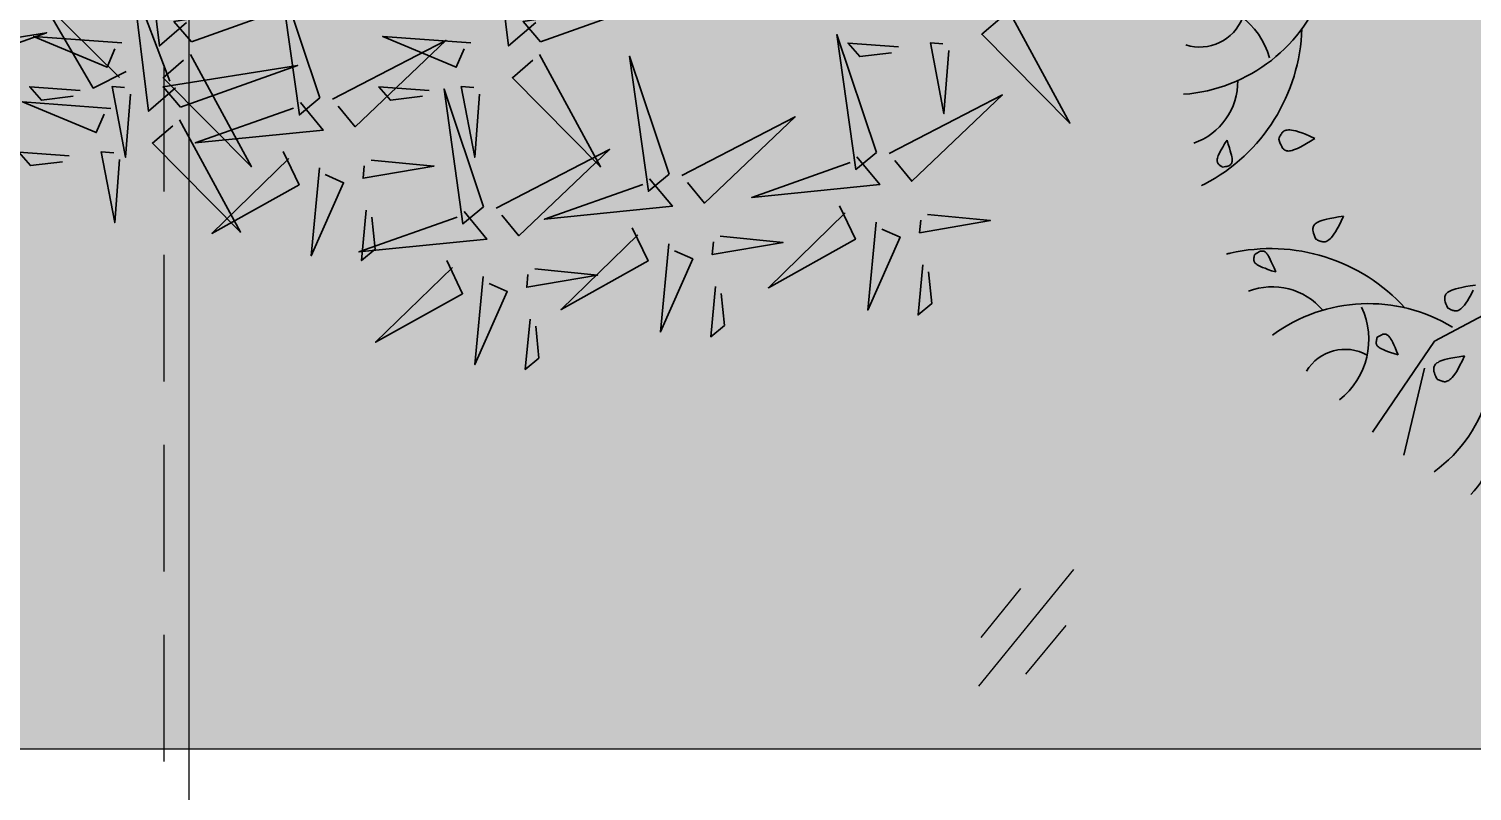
# Model space of a CAD drawing. Header units: millimetres. Extents: x -2842 to 18480, y -2414 to 14540.
# Drawn here: x 4702 to 5556, y 5630 to 6081 of the extents above; entities that cross this region are included whole.
import ezdxf

# ---------------------------------------------------------------- set-up
doc = ezdxf.new("R2010")
doc.units = ezdxf.units.MM
doc.header["$LTSCALE"] = 150
doc.linetypes.add('DASHED', pattern=[0.75, 0.5, -0.25])
doc.layers.add('ad-Elevation 10', color=8, linetype='Continuous')
doc.layers.add('ad-Furniture', color=8, linetype='Continuous')
doc.layers.add('ad-Glass Sectionline', color=140, linetype='Continuous', true_color=0x00bfff)
doc.layers.add('ad-Landscape', color=7, linetype='Continuous', lineweight=35, true_color=0x007f00)
doc.layers.add('ad-Landscape 2', color=7, linetype='Continuous', lineweight=35, true_color=0x264c00)

# ---------------------------------------------------------------- blocks, each defined once
blk = doc.blocks.new('bamboo')
at = {"layer": 'ad-Landscape'}
for points in [[(-227.1, -1003.5), (-261, -1032.7), (-280.5, -872.8), (-234.3, -995)], [(209.8, -1003.5), (175.9, -1032.7), (156.4, -872.8), (202.6, -995)], [(-240.7, -1085.3), (-274.6, -1114.5), (-294.1, -954.6), (-248, -1076.9)], [(-60.1, -1097.9), (-109.5, -950.3), (-85.9, -1119.2), (-60.1, -1097.9)], [(-302.5, -1064.9), (-343.7, -1085.5), (-406.8, -977.8), (-311, -1072.1)], [(-221, -1027.7), (-74.4, -975.4), (-242.8, -1002.3), (-221, -1027.7)], [(215.9, -1027.7), (362.5, -975.4), (194.1, -1002.3), (215.9, -1027.7)], [(-548.6, -1068.6), (-402.1, -1016.3), (-570.5, -1043.2), (-548.6, -1068.6)], [(-308.2, -1029.1), (-418.5, -1020.8), (-326.4, -1059.4), (-316.7, -1036.4)], [(-44.4, -1099.5), (97.5, -1025.9), (-15.9, -1134), (-37.3, -1108.1)], [(128.7, -1029.1), (18.4, -1020.8), (110.5, -1059.4), (120.2, -1036.4)], [(636.2, -1166.1), (586.8, -1018.5), (610.3, -1187.4), (636.2, -1166.1)], [(663.7, -1034), (600.7, -1029.3), (615.2, -1046.2), (655.2, -1041.3)], [(-222.2, -1043.5), (-145.8, -1183.9), (-256.1, -1072.6), (-230.7, -1050.8)], [(214.7, -1043.5), (291.1, -1183.9), (180.8, -1072.6), (206.2, -1050.8)], [(376.8, -1193.4), (327.4, -1045.8), (350.9, -1214.7), (376.8, -1193.4)], [(-234.6, -1109.5), (-88.1, -1057.2), (-256.5, -1084.1), (-234.6, -1109.5)], [(-360.3, -1088.6), (-423.3, -1083.8), (-408.7, -1100.8), (-368.8, -1095.8)], [(-297.3, -1093.3), (-303.3, -1172), (-320.3, -1083.6), (-304.5, -1084.8)], [(76.6, -1088.6), (13.6, -1083.8), (28.1, -1100.8), (68.1, -1095.8)], [(144.7, -1234.3), (95.3, -1086.7), (118.8, -1255.6), (144.7, -1234.3)], [(139.6, -1093.3), (133.6, -1172), (116.6, -1083.6), (132.3, -1084.8)], [(-321.9, -1110.9), (-432.1, -1102.7), (-340, -1141.2), (-330.3, -1118.2)], [(-84.4, -1103.5), (-56, -1138), (-216.2, -1154.2), (-93.1, -1110.6)], [(-235.8, -1125.3), (-159.4, -1265.7), (-269.7, -1154.4), (-244.3, -1132.6)], [(392.5, -1194.9), (534.4, -1121.4), (420.9, -1229.4), (399.6, -1203.5)], [(-373.9, -1170.4), (-436.9, -1165.7), (-422.4, -1182.6), (-382.4, -1177.7)], [(-310.9, -1175.1), (-316.9, -1253.9), (-334, -1165.5), (-318.2, -1166.6)], [(-106.2, -1164.9), (-86.3, -1206.5), (-195.3, -1267.4), (-99.1, -1173.5)], [(160.4, -1235.8), (302.3, -1162.3), (188.8, -1270.3), (167.5, -1244.4)], [(611.8, -1171.7), (640.3, -1206.2), (480.1, -1222.4), (603.2, -1178.8)], [(-60.5, -1185.2), (-71, -1295.3), (-30.6, -1204), (-53.4, -1193.8)], [(3.9, -1175.6), (82.5, -1183.2), (-6.2, -1198.4), (-4.7, -1182.7)], [(352.4, -1199), (380.9, -1233.5), (220.7, -1249.7), (343.8, -1206.1)], [(120.3, -1239.9), (148.8, -1274.4), (-11.4, -1290.6), (111.7, -1247)], [(-2.1, -1238.5), (-8.1, -1301.4), (9.1, -1287.1), (5, -1247.1)], [(590.1, -1233.1), (609.9, -1274.7), (501, -1335.5), (597.2, -1241.7)], [(330.7, -1260.4), (350.5, -1301.9), (241.6, -1362.8), (337.8, -1269)], [(635.8, -1253.4), (625.3, -1363.4), (665.7, -1272.1), (642.9, -1262)], [(376.4, -1280.6), (365.9, -1390.7), (406.3, -1299.4), (383.5, -1289.3)], [(440.8, -1271), (519.4, -1278.6), (430.7, -1293.8), (432.2, -1278.1)], [(98.6, -1301.3), (118.4, -1342.9), (9.5, -1403.7), (105.7, -1309.9)], [(208.7, -1311.9), (287.3, -1319.5), (198.6, -1334.7), (200.1, -1319)], [(694.2, -1306.6), (688.2, -1369.5), (705.4, -1355.3), (701.3, -1315.3)], [(144.3, -1321.5), (133.8, -1431.6), (174.2, -1340.3), (151.4, -1330.2)], [(434.8, -1333.9), (428.8, -1396.8), (446, -1382.6), (441.9, -1342.5)], [(202.7, -1374.8), (196.7, -1437.7), (213.9, -1423.5), (209.8, -1383.4)]]:
    blk.add_lwpolyline(points, dxfattribs=at)
at = {"layer": 'ad-Landscape 2'}
for points in [[(801.8, -988.9), (878.2, -1129.3), (767.9, -1018.1), (793.3, -996.2)], [(726.7, -1038.7), (720.7, -1117.5), (703.7, -1029.1), (719.4, -1030.3)], [(651.9, -1167.6), (793.8, -1094.1), (680.3, -1202.1), (659, -1176.3)], [(700.2, -1243.7), (778.8, -1251.3), (690.1, -1266.6), (691.6, -1250.8)]]:
    blk.add_lwpolyline(points, dxfattribs=at)
blk = doc.blocks.new('A$C279134A6')
at = {"layer": 'ad-Landscape', "linetype": 'Continuous'}
blk.add_line((185.4, 683.3), (169.6, 750.2), dxfattribs=at)
for points in [[(326.6, 591.6), (193.3, 662.6), (145.5, 732.7)], [(194.9, 691.6), (194.1, 689.8), (193.5, 688.2), (193.1, 686.9), (192.8, 685.8), (192.6, 684.8), (192.6, 684), (192.6, 683.3), (192.8, 682.7), (192.9, 682), (193.2, 681.4), (193.5, 680.9), (193.9, 680.3), (194.4, 679.8), (195.1, 679.3), (195.9, 678.8), (196.9, 678.2), (198.1, 677.7), (199.5, 677.2), (201.2, 676.7), (203.3, 676.2), (205.8, 675.6), (208.8, 675.1), (212.3, 674.5), (216.3, 673.9)], [(194.9, 691.6), (195.6, 692), (196.3, 692.3), (197, 692.6), (197.6, 692.9), (198.3, 693.1), (199, 693.3), (199.6, 693.5), (200.2, 693.6), (200.9, 693.7), (201.5, 693.7), (202.1, 693.6), (202.8, 693.4), (203.5, 693.1), (204.2, 692.7), (205, 692.1), (205.8, 691.4), (206.8, 690.5), (207.7, 689.3), (208.8, 687.9), (210, 686), (211.4, 683.8), (212.8, 681.1), (214.5, 677.8), (216.3, 673.9)], [(148.9, 659.8), (148.8, 660.3), (148.7, 660.9), (148.5, 661.4), (148.4, 661.9), (148.4, 662.4), (148.3, 662.9), (148.3, 663.3), (148.3, 663.8), (148.3, 664.3), (148.4, 664.7), (148.6, 665.1), (148.8, 665.6), (149.1, 666), (149.5, 666.5), (150, 666.9), (150.7, 667.4), (151.4, 667.9), (152.4, 668.4), (153.6, 669), (155.1, 669.7), (156.9, 670.4), (159.2, 671.2), (161.9, 672.1), (165.2, 673.1)], [(148.9, 659.8), (150.1, 659), (151.1, 658.3), (152, 657.8), (152.7, 657.5), (153.3, 657.2), (153.9, 657.1), (154.4, 657), (154.9, 657), (155.3, 657), (155.8, 657.1), (156.2, 657.3), (156.6, 657.5), (157.1, 657.8), (157.5, 658.1), (158, 658.6), (158.5, 659.3), (159.1, 660), (159.6, 660.9), (160.3, 662.1), (161, 663.5), (161.8, 665.3), (162.8, 667.5), (163.9, 670.1), (165.2, 673.1)], [(203.4, 637.1), (202.6, 635.2), (202, 633.7), (201.5, 632.3), (201.2, 631.2), (201.1, 630.3), (201.1, 629.5), (201.1, 628.7), (201.2, 628.1), (201.4, 627.5), (201.6, 626.9), (201.9, 626.3), (202.4, 625.8), (202.9, 625.2), (203.5, 624.7), (204.4, 624.2), (205.4, 623.7), (206.5, 623.2), (208, 622.7), (209.7, 622.2), (211.8, 621.6), (214.3, 621.1), (217.2, 620.5), (220.7, 619.9), (224.8, 619.3)], [(203.4, 637.1), (204.1, 637.4), (204.7, 637.7), (205.4, 638.1), (206.1, 638.3), (206.8, 638.6), (207.4, 638.8), (208.1, 639), (208.7, 639.1), (209.3, 639.1), (210, 639.1), (210.6, 639.1), (211.3, 638.9), (212, 638.6), (212.7, 638.1), (213.5, 637.6), (214.3, 636.8), (215.2, 635.9), (216.2, 634.8), (217.3, 633.3), (218.5, 631.5), (219.8, 629.2), (221.3, 626.5), (223, 623.2)], [(54.6, 595.9), (54.5, 596.4), (54.4, 596.9), (54.3, 597.4), (54.2, 597.9), (54.1, 598.4), (54, 598.9), (54, 599.4), (54, 599.9), (54.1, 600.3), (54.2, 600.8), (54.3, 601.2), (54.5, 601.6), (54.8, 602.1), (55.2, 602.5), (55.8, 603), (56.4, 603.5), (57.2, 604), (58.1, 604.5), (59.3, 605.1), (60.8, 605.7), (62.7, 606.4), (64.9, 607.2), (67.7, 608.2), (70.9, 609.2)], [(54.6, 595.9), (55.8, 595), (56.8, 594.4), (57.7, 593.9), (58.4, 593.5), (59.1, 593.3), (59.6, 593.2), (60.1, 593.1), (60.6, 593.1), (61, 593.1), (61.5, 593.2), (61.9, 593.3), (62.4, 593.5), (62.8, 593.8), (63.3, 594.2), (63.8, 594.7), (64.2, 595.3), (64.8, 596.1), (65.3, 597), (66, 598.2), (66.7, 599.6), (67.5, 601.4), (68.5, 603.5), (69.6, 606.1), (70.9, 609.2)], [(101.8, 583.9), (101, 582.1), (100.4, 580.5), (100, 579.2), (99.7, 578.1), (99.5, 577.1), (99.5, 576.3), (99.6, 575.6), (99.7, 575), (99.8, 574.4), (100.1, 573.8), (100.4, 573.2), (100.8, 572.6), (101.3, 572.1), (102, 571.6), (102.8, 571.1), (103.8, 570.6), (105, 570.1), (106.4, 569.5), (108.1, 569), (110.2, 568.5), (112.7, 568), (115.7, 567.4), (119.2, 566.8), (123.2, 566.2)], [(101.8, 583.9), (102.5, 584.3), (103.2, 584.6), (103.9, 584.9), (104.5, 585.2), (105.2, 585.4), (105.9, 585.7), (106.5, 585.8), (107.2, 585.9), (107.8, 586), (108.4, 586), (109.1, 585.9), (109.7, 585.7), (110.4, 585.4), (111.1, 585), (111.9, 584.4), (112.8, 583.7), (113.7, 582.8), (114.7, 581.6), (115.7, 580.2), (116.9, 578.4), (118.3, 576.1), (119.8, 573.4), (121.4, 570.1), (123.2, 566.2)], [(29.7, 528.4), (29.3, 528.1), (28.8, 527.7), (28.4, 527.4), (28, 527.1), (27.6, 526.8), (27.2, 526.4), (26.9, 526.1), (26.6, 525.7), (26.4, 525.4), (26.2, 525), (26, 524.5), (25.9, 524.1), (25.8, 523.5), (25.8, 522.9), (25.9, 522.2), (26.1, 521.5), (26.4, 520.6), (26.7, 519.6), (27.3, 518.3), (28, 516.9), (28.9, 515.1), (30.1, 513), (31.6, 510.6), (33.4, 507.7)], [(29.7, 528.4), (31.1, 528.2), (32.3, 528.1), (33.3, 527.9), (34.1, 527.7), (34.7, 527.5), (35.2, 527.2), (35.7, 526.9), (36, 526.6), (36.4, 526.3), (36.6, 526), (36.9, 525.6), (37.1, 525.1), (37.2, 524.6), (37.3, 524), (37.4, 523.3), (37.4, 522.5), (37.3, 521.6), (37.1, 520.6), (36.8, 519.3), (36.4, 517.7), (35.9, 515.8), (35.2, 513.5), (34.4, 510.8), (33.4, 507.7)], [(73.3, 506.8), (73.9, 508.7), (74.4, 510.3), (75, 511.6), (75.5, 512.6), (76, 513.4), (76.5, 514.1), (77, 514.6), (77.5, 515), (78, 515.3), (78.6, 515.6), (79.2, 515.9), (79.9, 516), (80.6, 516.1), (81.5, 516), (82.4, 515.9), (83.5, 515.6), (84.7, 515.2), (86.1, 514.7), (87.8, 514), (89.7, 513), (92, 511.8), (94.6, 510.3), (97.6, 508.5), (101.1, 506.3)], [(73.3, 506.8), (73.6, 506), (73.9, 505.4), (74.2, 504.7), (74.6, 504), (74.9, 503.4), (75.3, 502.8), (75.6, 502.3), (76, 501.8), (76.5, 501.3), (77, 500.9), (77.5, 500.5), (78.1, 500.3), (78.9, 500), (79.7, 499.9), (80.7, 499.8), (81.8, 499.8), (83, 499.9), (84.5, 500.2), (86.3, 500.6), (88.4, 501.2), (90.9, 502), (93.8, 503.1), (97.2, 504.5), (101.1, 506.3)]]:
    blk.add_lwpolyline(points, dxfattribs=at)
for centre, radius, start, end in [((172.1, 733.8), 67.9, 351.7576, 43.6802), ((128.2, 673.6), 110.4, 14.2876, 54.1159), ((83.4, 661.2), 59.2, 335.0444, 51.6546), ((124.5, 703.8), 35, 211.1943, 298.9324), ((142.2, 758), 124.4, 233.6853, 301.3784), ((67, 731.1), 139.9, 257.0811, 317.7415), ((68.4, 671), 50.4, 248.5531, 320.17), ((1.1, 443.7), 155, 77.0811, 78.0944), ((88, 678.8), 155, 241.3469, 242.3602), ((-48.8, 417.6), 139.9, 1.6998, 62.3602), ((-8.7, 462.4), 50.4, 359.2713, 70.8882), ((-9.2, 348.3), 124.4, 18.0629, 85.7559), ((12.6, 401), 35, 20.5089, 108.247), ((9.1, 460.1), 59.2, 267.7867, 344.3968)]:
    blk.add_arc(centre, radius, start, end, dxfattribs=at)
blk = doc.blocks.new('zw$EEF9')
at = {"layer": 'ad-Glass Sectionline'}
for points in [[(-28.16, -34.56), (28.16, 34.56)], [(-26.78, -5.81), (-3.4, 23.35)], [(-0.28, -27.4), (23.56, 1.39)]]:
    blk.add_lwpolyline(points, dxfattribs=at)
blk = doc.blocks.new('zw$3ABB')
at = {"layer": 'ad-Elevation 10', "linetype": 'DASHED'}
blk.add_lwpolyline([(1071.67, -100), (1171.67, -100), (1171.67, -2880), (1071.67, -2880)], close=True, dxfattribs=at)
at = {"layer": 'ad-Glass Sectionline', "transparency": 33554585}
blk.add_lwpolyline([(1186.67, -2051.67), (2178.33, -2051.67), (2178.33, -2865), (1186.67, -2865)], close=True, dxfattribs=at)
blk.add_blockref('zw$EEF9', (1682.5, -2458.33))
blk = doc.blocks.new('zw$DAD3')
at = {"true_color": 0x7f5f3f, "transparency": 33554610}
h = blk.add_hatch(dxfattribs=at)
h.set_pattern_fill('DOTS', color=37, scale=20, angle=360)
h.set_pattern_definition([(360, (-800139.518, 271344.397), (15.875, 31.75), [0, -31.75])])
h.paths.add_polyline_path([(450, -2530), (2915, -2530), (2915, -450), (450, -450)])
at = {"layer": 'ad-Elevation 10'}
blk.add_lwpolyline([(450, -2530), (2915, -2530), (2915, -450), (450, -450)], close=True, dxfattribs=at)
blk.add_blockref('zw$3ABB', (0, 0))
at = {"layer": 'ad-Landscape', "linetype": 'Continuous', "xscale": 0.473259546584505, "yscale": 0.473259546584505, "zscale": 0.473259546584505}
blk.add_blockref('bamboo', (1292.6, -1624.94), dxfattribs=at)
at = {"layer": 'ad-Landscape', "xscale": -0.7689692653037794, "yscale": 0.7689692653037794, "zscale": 0.7689692653037794, "rotation": 180.0000000000003}
blk.add_blockref('A$C279134A6', (1775.58, -1779.13), dxfattribs=at)
blk = doc.blocks.new('zw$66EE')
at = {"layer": 'ad-Furniture', "rotation": 359.9999999999997}
blk.add_blockref('zw$DAD3', (3610, 8185), dxfattribs=at)

msp = doc.modelspace()

# ---------------------------------------------------------------- block references
at = {"layer": 'ad-Furniture'}
msp.add_blockref('zw$66EE', (0, 0), dxfattribs=at)

doc.saveas('drawing.dxf')
